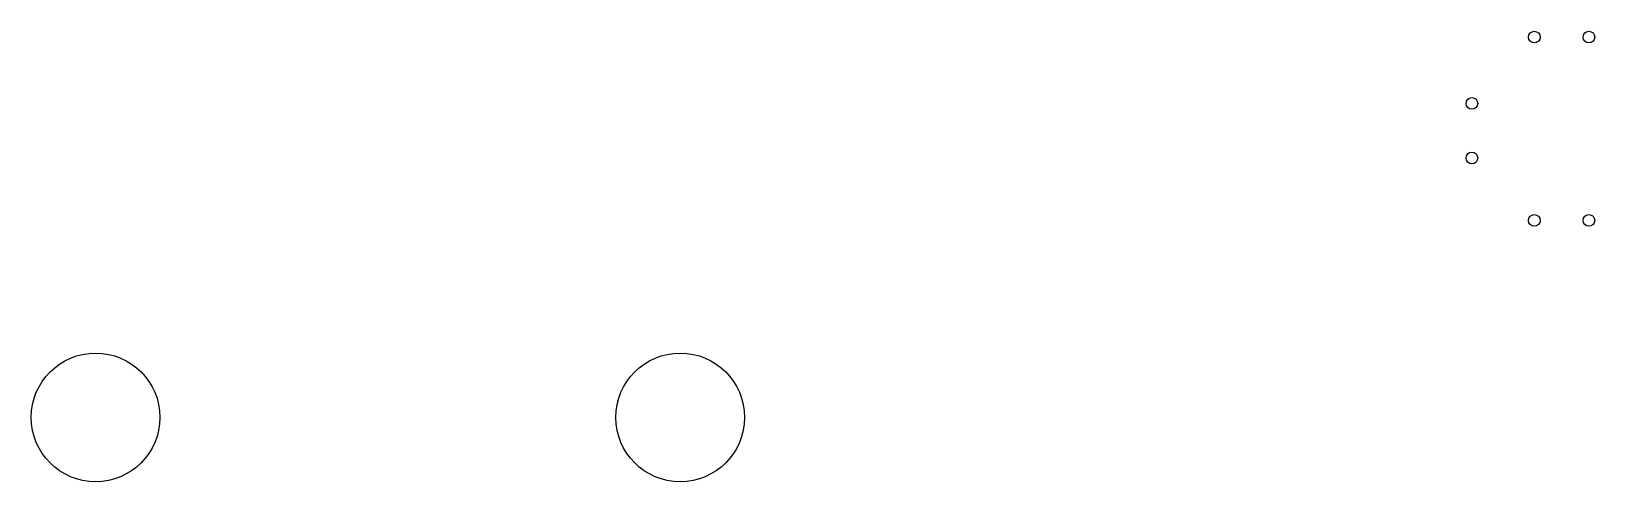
# Model space of a CAD drawing. Header units: millimetres. Extents: x 79 to 221, y -141 to -59.
# Drawn here: x 140.86 to 180.94, y -111.65 to -100.1 of the extents above; entities that cross this region are included whole.
import ezdxf

# ---------------------------------------------------------------- set-up
doc = ezdxf.new("R2010")
doc.units = ezdxf.units.MM
doc.layers.add('Edge.Cuts', color=254, linetype='CONTINUOUS', true_color=0xd0d2cd)

msp = doc.modelspace()

# ---------------------------------------------------------------- linework, layer by layer
at = {"layer": 'Edge.Cuts'}
for centre, radius in [((179.395, -100.25), 0.15), ((180.795, -100.25), 0.15), ((177.795, -101.95), 0.15), ((177.795, -103.35), 0.15), ((179.395, -104.95), 0.15), ((180.795, -104.95), 0.15), ((142.505, -110), 1.649999), ((157.495, -110), 1.649999)]:
    msp.add_circle(centre, radius, dxfattribs=at)

doc.saveas('drawing.dxf')
